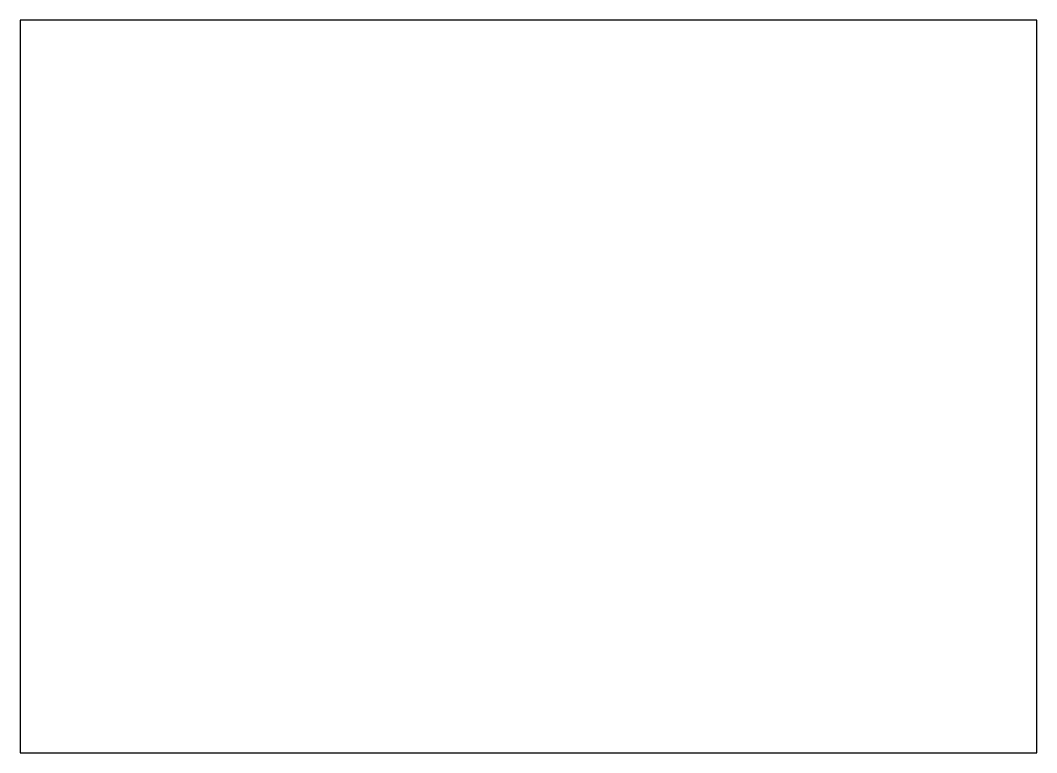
# Model space of a CAD drawing. Header units: millimetres. Extents: x -21.5 to 21.5, y -15.5 to 15.5.
import ezdxf

# ---------------------------------------------------------------- set-up
doc = ezdxf.new("R2010")
doc.units = ezdxf.units.MM

msp = doc.modelspace()

# ---------------------------------------------------------------- linework, layer by layer
msp.add_lwpolyline([(-21.5, -15.5), (21.5, -15.5), (21.5, 15.5), (-21.5, 15.5)], close=True)

doc.saveas('drawing.dxf')
